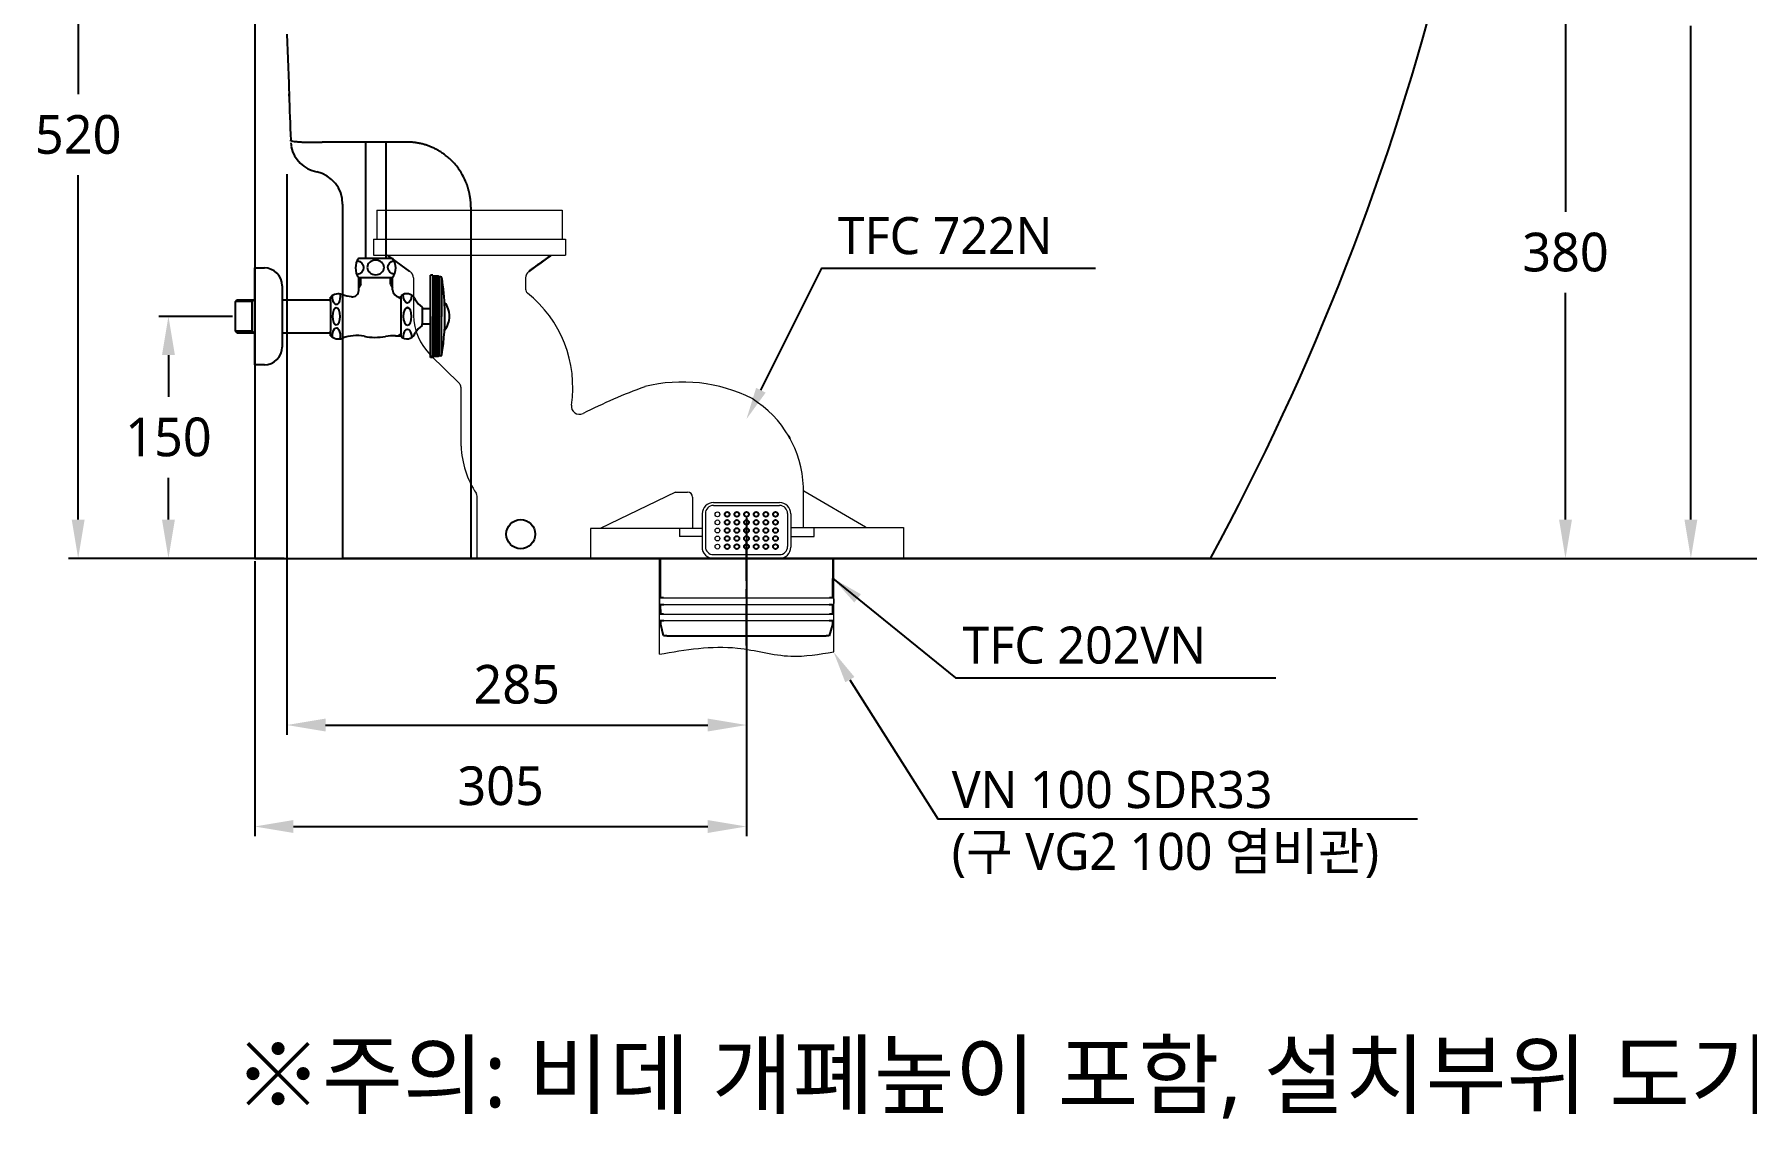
# Model space of a CAD drawing. Extents: x -4150 to 1921, y -105 to 2422.
# Drawn here: x -4146 to -3083, y -105 to 567 of the extents above; entities that cross this region are included whole.
import ezdxf

# ---------------------------------------------------------------- set-up
doc = ezdxf.new("R2010")
doc.units = 0
doc.header["$LTSCALE"] = 20
doc.header["$MEASUREMENT"] = 0
doc.linetypes.add('CENTER', pattern=[2, 1.25, -0.25, 0.25, -0.25])
doc.layers.get('0').update_dxf_attribs({"linetype": 'CONTINUOUS'})
doc.layers.get('DEFPOINTS').update_dxf_attribs({"linetype": 'CONTINUOUS'})
for name, color, linetype in [('1', 7, 'CONTINUOUS'), ('2', 2, 'CONTINUOUS'), ('3', 3, 'CONTINUOUS'), ('4', 4, 'CONTINUOUS'), ('6', 6, 'CONTINUOUS'), ('CEN', 1, 'CENTER')]:
    doc.layers.add(name, color=color, linetype=linetype)
doc.styles.add('GHS', font='romans', dxfattribs={"bigfont": 'ghs'})
doc.styles.add('ROMANS', font='NanumGothic.ttf', dxfattribs={"height": 10.144927})
doc.styles.get("Standard").update_dxf_attribs({"font": 'NanumGothic.ttf'})
doc.dimstyles.get("Standard").update_dxf_attribs({"dimtxt": 2.7, "dimasz": 2.5, "dimexe": 1.5, "dimexo": 1.5, "dimgap": 1.5, "dimtad": 1, "dimdec": 0, "dimlfac": 10, "dimzin": 0, "dimdsep": 46, "dimtxsty": 'Standard', "dimcen": 0, "dimclrt": 2, "dimadec": 0, "dimazin": 0, "dimtfac": 1, "dimtdec": 0, "dimtmove": 0, "dimatfit": 3, "dimfxl": 0, "dimtolj": 1, "dimtzin": 0, "dimarcsym": 0})

# ---------------------------------------------------------------- blocks, each defined once
blk = doc.blocks.new('*D54')
at = {"color": 3, "lineweight": -2}
for p, q in [((-3177, 951.9), (-3112, 951.9)), ((-3118, 927.9), (-3118, 621.9)), ((-3118, 265.9), (-3118, 571.9)), ((-3194, 241.9), (-3112, 241.9))]:
    blk.add_line(p, q, dxfattribs=at)
at = {"color": 3}
for points in [[(-3122, 927.9), (-3114, 927.9), (-3118, 951.9)], [(-3122, 265.9), (-3114, 265.9), (-3118, 241.9)]]:
    blk.add_solid(points, dxfattribs=at)
at = {"layer": 'DEFPOINTS', "color": 0}
for p in [(-3178.8, 951.9), (-3195.8, 241.9), (-3118, 241.9)]:
    blk.add_point(p, dxfattribs=at)
at = {"color": 2, "insert": (-3118, 596.9), "char_height": 24, "attachment_point": 5}
blk.add_mtext('\\A1;710', dxfattribs=at)
blk = doc.blocks.new('*D56')
at = {"color": 3, "lineweight": -2}
for p, q in [((-4022.5, 391.9), (-4068.3, 391.9)), ((-4062.3, 367.9), (-4062.3, 342)), ((-4062.3, 265.9), (-4062.3, 291.9)), ((-4010.6, 241.9), (-4068.3, 241.9))]:
    blk.add_line(p, q, dxfattribs=at)
at = {"color": 3}
for points in [[(-4066.3, 367.9), (-4058.3, 367.9), (-4062.3, 391.9)], [(-4066.3, 265.9), (-4058.3, 265.9), (-4062.3, 241.9)]]:
    blk.add_solid(points, dxfattribs=at)
at = {"layer": 'DEFPOINTS', "color": 0}
for p in [(-4062.3, 391.9), (-4020.7, 391.9), (-4008.8, 241.9)]:
    blk.add_point(p, dxfattribs=at)
at = {"color": 2, "insert": (-4062.3, 317), "char_height": 24, "attachment_point": 5}
blk.add_mtext('\\A1;150', dxfattribs=at)
blk = doc.blocks.new('*D63')
at = {"color": 3, "lineweight": -2}
for p, q in [((-3273.3, 621.3), (-3189.8, 621.3)), ((-3195.8, 597.3), (-3195.8, 456.7)), ((-3195.8, 265.9), (-3195.8, 406.5)), ((-3414.2, 241.9), (-3189.8, 241.9))]:
    blk.add_line(p, q, dxfattribs=at)
at = {"color": 3}
for points in [[(-3199.8, 597.3), (-3191.8, 597.3), (-3195.8, 621.3)], [(-3199.8, 265.9), (-3191.8, 265.9), (-3195.8, 241.9)]]:
    blk.add_solid(points, dxfattribs=at)
at = {"layer": 'DEFPOINTS', "color": 0}
for p in [(-3275.1, 621.3), (-3416, 241.9), (-3195.8, 241.9)]:
    blk.add_point(p, dxfattribs=at)
at = {"color": 2, "insert": (-3195.8, 431.6), "char_height": 24, "attachment_point": 5}
blk.add_mtext('\\A1;380', dxfattribs=at)
blk = doc.blocks.new('*D64')
at = {"color": 3, "lineweight": -2}
for p, q in [((-3772.4, 767.2), (-4124.3, 767.2)), ((-4118.3, 743.2), (-4118.3, 529.6)), ((-4118.3, 265.9), (-4118.3, 479.5)), ((-3990.6, 241.9), (-4124.3, 241.9))]:
    blk.add_line(p, q, dxfattribs=at)
at = {"color": 3}
for points in [[(-4122.3, 743.2), (-4114.3, 743.2), (-4118.3, 767.2)], [(-4122.3, 265.9), (-4114.3, 265.9), (-4118.3, 241.9)]]:
    blk.add_solid(points, dxfattribs=at)
at = {"layer": 'DEFPOINTS', "color": 0}
for p in [(-3770.6, 767.2), (-4118.3, 241.9), (-3988.8, 241.9)]:
    blk.add_point(p, dxfattribs=at)
at = {"color": 2, "insert": (-4118.3, 504.5), "char_height": 24, "attachment_point": 5}
blk.add_mtext('\\A1;520', dxfattribs=at)
blk = doc.blocks.new('*D60')
at = {"color": 3, "lineweight": -2}
for p, q in [((-3988.8, 480.1), (-3988.8, 132.6)), ((-3703.8, 267), (-3703.8, 132.6)), ((-3964.8, 138.6), (-3727.8, 138.6))]:
    blk.add_line(p, q, dxfattribs=at)
at = {"color": 3}
for points in [[(-3964.8, 142.6), (-3964.8, 134.6), (-3988.8, 138.6)], [(-3727.8, 142.6), (-3727.8, 134.6), (-3703.8, 138.6)]]:
    blk.add_solid(points, dxfattribs=at)
at = {"layer": 'DEFPOINTS', "color": 0}
for p in [(-3988.8, 481.9), (-3703.8, 268.8), (-3703.8, 138.6)]:
    blk.add_point(p, dxfattribs=at)
at = {"color": 2, "insert": (-3846.3, 163.7), "char_height": 24, "attachment_point": 5}
blk.add_mtext('\\A1;285', dxfattribs=at)
blk = doc.blocks.new('*D61')
at = {"color": 3, "lineweight": -2}
for p, q in [((-4008.8, 240.1), (-4008.8, 69.7)), ((-3703.8, 165.3), (-3703.8, 69.7)), ((-3984.8, 75.7), (-3727.8, 75.7))]:
    blk.add_line(p, q, dxfattribs=at)
at = {"color": 3}
for points in [[(-3984.8, 79.7), (-3984.8, 71.7), (-4008.8, 75.7)], [(-3727.8, 79.7), (-3727.8, 71.7), (-3703.8, 75.7)]]:
    blk.add_solid(points, dxfattribs=at)
at = {"layer": 'DEFPOINTS', "color": 0}
for p in [(-4008.8, 241.9), (-3703.8, 167.1), (-3703.8, 75.7)]:
    blk.add_point(p, dxfattribs=at)
at = {"color": 2, "insert": (-3856.3, 100.8), "char_height": 24, "attachment_point": 5}
blk.add_mtext('\\A1;305', dxfattribs=at)
blk = doc.blocks.new('BGFB')
at = {"color": 2, "linetype": 'Continuous', "lineweight": 0}
for p, q in [((-57.5, 0), (57.5, 0)), ((-57.5, 0), (-57.5, -18)), ((57.5, 0), (57.5, -18)), ((-59.5, -18), (59.5, -18)), ((-59.5, -18), (-59.5, -28)), ((59.5, -18), (59.5, -28)), ((-59.5, -28), (59.5, -28)), ((-36.9, -38), (-50.8, -28)), ((36.9, -38.1), (50.8, -28)), ((-34.8, -42.1), (-34.8, -65.3)), ((34.8, -42.1), (34.8, -49.1)), ((-24.1, -89.9), (-6.2, -107.6)), ((-5.3, -109.8), (-5.3, -146.3)), ((4.7, -215.9), (4.7, -177.4)), ((127.8, -174.9), (81.1, -197.3)), ((127.8, -174.9), (135.3, -174.9)), ((138.3, -177.9), (138.3, -197.3)), ((207.1, -196.8), (207.1, -171.6)), ((207.3, -174.1), (245.6, -196.4)), ((144.3, -188.3), (144.3, -208.9)), ((146.3, -188.1), (146.3, -208.6)), ((151.3, -181.3), (192.3, -181.3)), ((151.3, -183.1), (192.3, -183.1)), ((197.3, -188.1), (197.3, -208.6)), ((199.3, -188.3), (199.3, -208.9)), ((144.3, -197.3), (75.1, -197.3)), ((75.1, -197.3), (75.1, -215.9)), ((130.2, -197.3), (130.2, -202.4)), ((199.3, -196.8), (269.2, -196.8)), ((213.7, -202.4), (213.7, -196.8)), ((269.2, -196.8), (269.2, -215.9)), ((144.3, -202.4), (130.2, -202.4)), ((199.3, -202.4), (213.7, -202.4)), ((4.7, -215.9), (269.2, -215.9)), ((151.3, -213.6), (192.3, -213.6)), ((117.8, -240.9), (117.8, -243.9)), ((118.5, -240.4), (118.3, -240.4)), ((118.5, -240.4), (225.4, -240.4)), ((225.9, -240.9), (225.9, -243.9)), ((118.5, -244.4), (118.3, -244.4)), ((118.5, -244.4), (225.4, -244.4)), ((120.3, -250.4), (223.3, -250.4)), ((120.6, -254.4), (223, -254.4))]:
    blk.add_line(p, q, dxfattribs=at)
at = {"color": 3, "linetype": 'Continuous', "lineweight": 0}
for p, q in [((117.8, -275.3), (117.8, -215.9)), ((225.9, -273.8), (225.9, -215.9))]:
    blk.add_line(p, q, dxfattribs=at)
at = {"color": 2}
for p, q in [((118.5, -240.4), (118.4, -215.9)), ((225.3, -215.9), (225.2, -240.4)), ((225.2, -240.4), (223.3, -240.4)), ((120.3, -250.4), (118.3, -250.4)), ((118.3, -254.4), (120.6, -254.4)), ((118.5, -244.4), (120.6, -244.4)), ((118.6, -250.4), (118.5, -244.4)), ((118.6, -256.9), (118.6, -254.4)), ((223, -244.4), (225.2, -244.4)), ((223, -254.4), (225.4, -254.4)), ((225.4, -250.4), (223.3, -250.4)), ((225.2, -244.4), (225.1, -250.4)), ((225.1, -254.4), (225.1, -256.9)), ((120.4, -263.9), (118.6, -256.9)), ((122.4, -263.9), (120.4, -263.9)), ((122.4, -263.9), (171.8, -263.9)), ((171.8, -263.9), (221.2, -263.9)), ((223.2, -263.9), (221.2, -263.9)), ((225.1, -256.9), (223.2, -263.9))]:
    blk.add_line(p, q, dxfattribs=at)
blk.add_line((120.3, -240.4), (118.5, -240.4))
at = {"color": 2, "linetype": 'Continuous', "lineweight": 0}
for centre in [(153.8, -188.6), (153.8, -193.6), (153.8, -198.6), (153.8, -203.6), (153.8, -208.6)]:
    blk.add_circle(centre, 1.5, dxfattribs=at)
for centre, radius, start, end in [((-39.8, -42.1), 5, 0.0447, 54.1067), ((39.8, -42.1), 5, 125.8861, 179.7556), ((37.8, -49.1), 3, 179.7556, 231.4151), ((-10.7, -109.9), 74.8, 351.5468, 51.4151), ((1.6, -64.1), 36.4, 181.8849, 225.0733), ((-8.3, -109.8), 3, 0.0895, 45.2408), ((239.8, -464.9), 378.8, 110.2437, 116.5549), ((132, -202.9), 96.3, 63.2809, 103.9725), ((68.2, -121.6), 5, 171.5468, 296.5549), ((140.2, -174), 67, 2.0828, 58.4605), ((52.8, -143.8), 58.1, 182.4762, 213.3534), ((1.7, -177.4), 3, 0, 33.3534), ((135.3, -177.9), 3, 0, 90), ((151.3, -188.3), 7, 90, 180), ((151.3, -188.1), 5, 90, 180), ((192.3, -188.3), 7, 360, 90), ((192.3, -188.1), 5, 0, 90), ((247.1, -193.8), 3, 239.7939, 270), ((151.3, -208.9), 7, 179.7381, 270), ((151.3, -208.6), 5, 180, 270), ((192.3, -208.6), 5, 270, 0), ((192.3, -208.9), 7, 270, 0), ((118.3, -240.9), 0.5, 90, 180), ((118.3, -243.9), 0.5, 180, 270), ((225.4, -240.9), 0.5, 0, 90), ((225.4, -243.9), 0.5, 270, 360), ((118.3, -250.9), 0.5, 90, 180), ((118.3, -253.9), 0.5, 180, 270), ((225.4, -250.9), 0.5, 0, 90), ((225.4, -253.9), 0.5, 270, 0)]:
    blk.add_arc(centre, radius, start, end, dxfattribs=at)
at = {"color": 3, "linetype": 'Continuous', "lineweight": 0}
blk.add_spline([(117.8, -275.3), (166.2, -271.5), (199.4, -276.5), (225.9, -273.8)], degree=3, dxfattribs=at)
at = {"layer": '1', "color": 252, "linetype": 'Continuous'}
for q in [(-50.8, -28), (-50.1, -28.5), (-50.1, -28.5), (-50.1, -28.5)]:
    blk.add_line((-36.9, -38), q, dxfattribs=at)
at = {"layer": '1', "color": 2, "linetype": 'Continuous'}
for centre in [(159.8, -188.6), (159.8, -188.6), (165.8, -188.6), (165.8, -188.6), (171.8, -188.6), (177.8, -188.6), (177.8, -188.6), (183.8, -188.6), (183.8, -188.6), (189.8, -188.6), (189.8, -188.6), (159.8, -193.6), (159.8, -193.6), (159.8, -198.6), (159.8, -198.6), (165.8, -193.6), (165.8, -193.6), (165.8, -198.6), (165.8, -198.6), (171.8, -193.6), (171.8, -198.6), (177.8, -193.6), (177.8, -193.6), (177.8, -198.6), (177.8, -198.6), (183.8, -193.6), (183.8, -193.6), (183.8, -198.6), (183.8, -198.6), (189.8, -193.6), (189.8, -193.6), (189.8, -198.6), (189.8, -198.6), (159.8, -203.6), (159.8, -203.6), (159.8, -208.6), (159.8, -208.6), (165.8, -203.6), (165.8, -203.6), (165.8, -208.6), (165.8, -208.6), (171.8, -203.6), (171.8, -208.6), (171.8, -208.6), (177.8, -203.6), (177.8, -203.6), (177.8, -208.6), (177.8, -208.6), (183.8, -203.6), (183.8, -203.6), (183.8, -208.6), (183.8, -208.6), (189.8, -203.6), (189.8, -203.6), (189.8, -208.6), (189.8, -208.6)]:
    blk.add_circle(centre, 1.5, dxfattribs=at)
at = {"layer": '1', "color": 252, "linetype": 'Continuous'}
for centre in [(171.8, -188.6), (171.8, -193.6), (171.8, -198.6), (171.8, -203.6)]:
    blk.add_circle(centre, 1.5, dxfattribs=at)
for points, degree in [([(50.1, -28.5), (36.9, -38)], 1), ([(50.1, -28.5), (45.7, -31.7), (41.3, -34.8), (36.9, -38)], 3), ([(50.1, -28.5), (36.9, -38)], 1), ([(50.1, -28.5), (45.7, -31.7), (41.3, -34.8), (36.9, -38)], 3), ([(197.9, -139.9), (198.2, -140.5), (198.5, -141), (198.8, -141.6)], 3), ([(197.9, -139.9), (198.2, -140.5), (198.5, -141), (198.8, -141.6)], 3)]:
    blk.add_open_spline(points, degree=degree, dxfattribs=at)
at = {"layer": 'CEN'}
blk.add_line((171.8, -269.9), (171.8, -196.9), dxfattribs=at)

msp = doc.modelspace()

# ---------------------------------------------------------------- linework, layer by layer
for p, q in [((-3988.8, 566.8), (-3987.7, 536.3)), ((-3987.6, 536.3), (-3987.7, 536.3)), ((-3987.4, 530.1), (-3987.4, 528.4)), ((-3954.4, 461.5), (-3954.4, 241.9)), ((-3874.7, 459.6), (-3874.7, 241.9)), ((-3952.4, 241.9), (-3954.4, 241.9)), ((-3932, 241.9), (-3952.4, 241.9)), ((-3934.2, 241.9), (-3403.1, 241.9)), ((-3910.1, 241.9), (-3932, 241.9)), ((-3900.1, 241.9), (-3910.1, 241.9)), ((-3897, 241.9), (-3900.1, 241.9)), ((-3877.3, 241.9), (-3897, 241.9)), ((-3619.7, 241.9), (-3877.3, 241.9)), ((-3539.8, 241.9), (-3619.7, 241.9)), ((-3438.8, 241.9), (-3539.8, 241.9)), ((-3416, 241.9), (-3438.8, 241.9))]:
    msp.add_line(p, q)
at = {"flags": 128}
for points in [[(-3987.6, 536.3), (-3987.6, 533.1), (-3987.5, 529.9)], [(-3986.4, 499.5), (-3986.2, 498.2), (-3986.1, 497.1)]]:
    msp.add_lwpolyline(points, dxfattribs=at)
msp.add_circle((-3843.8, 256.9), 9)
for centre, radius, start, end in [((-4795.5, 993.6), 1571, 331.4141, 345.9855), ((-3966.8, 500.9), 19.7, 191.2535, 259.6615), ((-3974.4, 461.9), 20, 358.75, 78.2575)]:
    msp.add_arc(centre, radius, start, end)
for points, degree in [([(-3987.5, 529.8), (-3987.2, 520.2), (-3986.8, 510.7), (-3986.5, 501.2)], 3), ([(-3987.4, 528.4), (-3987.5, 529.8)], 1)]:
    msp.add_open_spline(points, degree=degree)
for points, knots in [([(-3986.5, 501.2), (-3986.5, 501.1), (-3986.4, 501), (-3985.9, 500.8), (-3985.6, 500.7), (-3984.6, 500.4), (-3984, 500.3), (-3982.6, 500.2), (-3981.7, 500.1), (-3979.8, 500), (-3978.8, 499.9), (-3976.6, 499.8), (-3975.4, 499.8), (-3973, 499.8), (-3971.8, 499.8), (-3969.3, 499.8), (-3968.1, 499.9), (-3967, 499.9)], [0, 0, 0, 0, 0.125, 0.125, 0.25, 0.25, 0.375, 0.375, 0.5, 0.5, 0.625, 0.625, 0.75, 0.75, 0.875, 0.875, 1, 1, 1, 1]), ([(-3986.5, 500.4), (-3986.5, 500.4), (-3986.5, 500.4), (-3986.5, 500.5), (-3986.5, 500.5), (-3986.5, 500.6), (-3986.5, 500.7), (-3986.5, 500.7), (-3986.5, 500.7), (-3986.5, 500.8), (-3986.5, 500.8), (-3986.5, 500.9), (-3986.5, 501), (-3986.5, 501), (-3986.5, 501.1), (-3986.5, 501.1), (-3986.5, 501.2), (-3986.5, 501.2)], [0, 0, 0, 0, 0.118734, 0.209936, 0.295789, 0.385006, 0.430214, 0.477439, 0.516047, 0.55608, 0.606205, 0.684899, 0.742154, 0.811968, 0.880197, 0.942874, 1, 1, 1, 1]), ([(-3986.5, 501.2), (-3986.5, 501.2), (-3986.5, 501.2), (-3986.5, 501.2), (-3986.5, 501.2), (-3986.5, 501.2)], [0, 0, 0, 0, 0.321936, 0.655099, 1, 1, 1, 1]), ([(-3914.7, 499.9), (-3916.4, 499.9), (-3919.7, 499.9), (-3924.7, 499.9), (-3929.6, 499.9), (-3934.5, 499.9), (-3939.3, 499.9), (-3944.1, 499.9), (-3948.8, 499.9), (-3953.4, 499.9), (-3958, 499.9), (-3962.5, 499.9), (-3965.5, 499.9), (-3967, 499.9)], [0, 0, 0, 0, 0.096757, 0.192348, 0.286772, 0.380028, 0.472113, 0.563028, 0.65277, 0.741339, 0.828735, 0.914955, 1, 1, 1, 1]), ([(-3874.7, 459.6), (-3874.7, 459.8), (-3874.7, 460.2), (-3874.8, 460.8), (-3874.8, 461.4), (-3874.8, 462), (-3874.8, 462.7), (-3874.9, 463.3), (-3874.9, 463.9), (-3875, 464.5), (-3875.1, 465.1), (-3875.2, 465.7), (-3875.3, 466.3), (-3875.4, 466.9), (-3875.5, 467.5), (-3875.6, 468.1), (-3875.7, 468.7), (-3875.9, 469.2), (-3876, 469.8), (-3876.2, 470.4), (-3876.3, 471), (-3876.5, 471.5), (-3876.7, 472.1), (-3876.8, 472.7), (-3877, 473.2), (-3877.2, 473.8), (-3877.4, 474.3), (-3878.1, 475.9), (-3879.3, 478.5), (-3881.3, 481.9), (-3883.6, 485.2), (-3886.1, 487.9), (-3888.6, 490.3), (-3890.8, 492), (-3892.9, 493.5), (-3894.9, 494.7), (-3897, 495.8), (-3898.8, 496.7), (-3900.2, 497.2), (-3901.2, 497.6), (-3902.2, 498), (-3903.3, 498.3), (-3904.3, 498.6), (-3905.4, 498.9), (-3906.5, 499.1), (-3907.7, 499.3), (-3908.8, 499.5), (-3909.9, 499.7), (-3911.1, 499.8), (-3912.3, 499.9), (-3913.5, 499.9), (-3914.3, 499.9), (-3914.7, 499.9)], [0, 0, 0, 0, 0.00991, 0.019796, 0.029655, 0.039489, 0.049296, 0.059077, 0.068831, 0.078558, 0.088258, 0.097931, 0.107577, 0.117195, 0.126786, 0.13635, 0.145886, 0.155394, 0.164876, 0.174329, 0.183755, 0.193154, 0.202525, 0.21187, 0.221187, 0.230477, 0.23974, 0.248976, 0.312279, 0.375571, 0.438843, 0.502086, 0.55081, 0.601393, 0.637152, 0.673759, 0.711215, 0.749519, 0.766356, 0.783353, 0.80051, 0.817829, 0.835309, 0.852951, 0.870757, 0.888727, 0.906861, 0.92516, 0.943624, 0.962253, 0.981045, 1, 1, 1, 1])]:
    msp.add_open_spline(points, degree=3, knots=knots)
at = {"layer": '3'}
for points in [[(-3694.9, 346.1), (-3657.1, 421.8), (-3487.4, 421.8)], [(-3639.6, 166.7), (-3585, 80.4), (-3287.5, 80.4)]]:
    msp.add_lwpolyline(points, dxfattribs=at)
msp.add_solid([(-3691.9, 344.6), (-3703.8, 328.2), (-3697.8, 347.6)], dxfattribs=at)
at = {"layer": '3', "color": 3}
msp.add_solid([(-3642.5, 165.1), (-3649.8, 184), (-3636.8, 168.4)], dxfattribs=at)
at = {"layer": '4'}
for p, q in [((-3940.1, 499.9), (-3940.1, 427.9)), ((-3927.4, 499.9), (-3927.4, 427.9)), ((-3944.3, 427.9), (-3940.1, 427.9)), ((-3940.1, 427.9), (-3923.3, 427.9)), ((-4008.8, 361.9), (-4008.8, 421.9)), ((-4008.8, 421.9), (-4002.8, 421.9)), ((-3944.3, 415.9), (-3923.3, 415.9)), ((-3944.3, 408), (-3944.3, 415.9)), ((-3943, 411.9), (-3943, 415.9)), ((-3924.5, 411.9), (-3924.5, 415.9)), ((-3923.3, 408.4), (-3923.3, 415.9)), ((-3898.3, 417.4), (-3899.8, 417.4)), ((-3899.8, 416.4), (-3899.8, 417.4)), ((-3899.8, 391.9), (-3899.8, 416.4)), ((-3898.3, 417.2), (-3898.3, 417.4)), ((-3898.3, 417.2), (-3898.3, 391.9)), ((-3894.8, 416.5), (-3898.3, 416.5)), ((-3894.8, 415.5), (-3898.3, 415.5)), ((-3894.8, 414.5), (-3898.3, 414.5)), ((-3894.8, 416.9), (-3898, 416.9)), ((-3894.3, 416.4), (-3894.8, 416.9)), ((-3894.8, 416.9), (-3894.8, 391.9)), ((-3893.5, 416.4), (-3894.3, 416.4)), ((-3894.3, 416.4), (-3894.3, 391.9)), ((-3892.9, 415.9), (-3892.9, 391.9)), ((-3991.8, 410.9), (-3991.8, 372.9)), ((-3961.8, 401.2), (-3961.8, 403.9)), ((-3944.3, 411.9), (-3943, 411.9)), ((-3943, 411.9), (-3944.3, 409.8)), ((-3924.5, 411.9), (-3923.3, 411.9)), ((-3924.5, 411.9), (-3923.3, 409.8)), ((-3918.8, 403.2), (-3920.1, 404.1)), ((-3918.8, 403.9), (-3917.9, 403.9)), ((-3918.8, 403.2), (-3918.8, 403.9)), ((-3917.9, 403.9), (-3917.9, 404.6)), ((-3917.9, 379.9), (-3917.9, 403.9)), ((-3894.8, 413.5), (-3898.3, 413.5)), ((-3894.8, 412.5), (-3898.3, 412.5)), ((-3894.8, 411.5), (-3898.3, 411.5)), ((-3894.8, 410.5), (-3898.3, 410.5)), ((-3894.8, 409.5), (-3898.3, 409.5)), ((-3894.8, 408.5), (-3898.3, 408.5)), ((-3894.8, 407.5), (-3898.3, 407.5)), ((-3894.8, 406.5), (-3898.3, 406.5)), ((-3894.8, 405.5), (-3898.3, 405.5)), ((-3894.8, 404.5), (-3898.3, 404.5)), ((-4020.8, 401.2), (-4019.8, 402.2)), ((-4010.3, 401.2), (-4020.8, 401.2)), ((-4020.7, 382.7), (-4020.7, 401.2)), ((-4019.8, 402.2), (-4008.8, 402.2)), ((-4010.3, 381.7), (-4010.3, 402.2)), ((-4010.3, 401.2), (-4009.3, 402.2)), ((-4008.8, 401.6), (-4008.8, 382.3)), ((-3991.8, 402.2), (-3961.8, 402.2)), ((-3961.8, 401.2), (-3961.8, 382.7)), ((-3918.8, 403.2), (-3917.9, 403.2)), ((-3909.7, 403.2), (-3909.2, 402.3)), ((-3904.9, 397.7), (-3904.9, 396.7)), ((-3904.9, 396.7), (-3904.9, 387.2)), ((-3904.9, 396.7), (-3899.8, 396.7)), ((-3894.8, 403.5), (-3898.3, 403.5)), ((-3894.8, 402.5), (-3898.3, 402.5)), ((-3894.8, 401.5), (-3898.3, 401.5)), ((-3894.8, 400.5), (-3898.3, 400.5)), ((-3894.8, 399.5), (-3898.3, 399.5)), ((-3894.8, 398.5), (-3898.3, 398.5)), ((-3894.8, 397.5), (-3898.3, 397.5)), ((-3894.8, 396.5), (-3898.3, 396.5)), ((-3894.8, 395.5), (-3898.3, 395.5)), ((-3894.8, 394.5), (-3898.3, 394.5)), ((-3894.8, 393.5), (-3898.3, 393.5)), ((-4010.3, 382.7), (-4020.8, 382.7)), ((-4019.8, 381.7), (-4020.8, 382.7)), ((-4009.3, 381.7), (-4010.3, 382.7)), ((-3961.8, 379.9), (-3961.8, 382.7)), ((-3904.9, 387.2), (-3899.8, 387.2)), ((-3904.9, 386.2), (-3904.9, 387.2)), ((-3899.8, 366.4), (-3899.8, 391.9)), ((-3894.8, 392.5), (-3898.3, 392.5)), ((-3898.3, 366.6), (-3898.3, 391.9)), ((-3894.8, 391.3), (-3898.3, 391.3)), ((-3894.8, 390.3), (-3898.3, 390.3)), ((-3894.8, 389.3), (-3898.3, 389.3)), ((-3894.8, 388.3), (-3898.3, 388.3)), ((-3894.8, 387.3), (-3898.3, 387.3)), ((-3894.8, 386.3), (-3898.3, 386.3)), ((-3894.8, 385.3), (-3898.3, 385.3)), ((-3894.8, 384.3), (-3898.3, 384.3)), ((-3894.8, 383.3), (-3898.3, 383.3)), ((-3894.8, 366.9), (-3894.8, 391.9)), ((-3894.3, 367.4), (-3894.3, 391.9)), ((-3892.9, 367.9), (-3892.9, 391.9)), ((-4019.8, 381.7), (-4008.8, 381.7)), ((-3991.8, 381.7), (-3961.8, 381.7)), ((-3961.8, 381.7), (-3961.8, 381.5)), ((-3961.8, 379.9), (-3961.8, 381.5)), ((-3921.5, 379.9), (-3917.9, 379.9)), ((-3918.8, 380.7), (-3920.1, 379.9)), ((-3918.8, 380.7), (-3917.9, 380.7)), ((-3918.8, 379.9), (-3918.8, 380.7)), ((-3917.9, 379.2), (-3917.9, 379.9)), ((-3909.7, 380.6), (-3909.2, 381.6)), ((-3894.8, 382.3), (-3898.3, 382.3)), ((-3894.8, 381.3), (-3898.3, 381.3)), ((-3894.8, 380.3), (-3898.3, 380.3)), ((-3894.8, 379.3), (-3898.3, 379.3)), ((-3894.8, 378.3), (-3898.3, 378.3)), ((-3894.8, 377.3), (-3898.3, 377.3)), ((-3894.8, 376.3), (-3898.3, 376.3)), ((-3894.8, 375.3), (-3898.3, 375.3)), ((-3894.8, 374.4), (-3898.3, 374.4)), ((-3894.8, 373.4), (-3898.3, 373.4)), ((-3894.8, 372.4), (-3898.3, 372.4)), ((-4002.8, 361.9), (-4008.8, 361.9)), ((-3898.3, 366.5), (-3899.8, 366.5)), ((-3894.8, 371.4), (-3898.3, 371.4)), ((-3894.8, 370.4), (-3898.3, 370.4)), ((-3894.8, 369.4), (-3898.3, 369.4)), ((-3894.8, 368.4), (-3898.3, 368.4)), ((-3894.8, 367.4), (-3898.3, 367.4)), ((-3898.3, 366.7), (-3898.3, 366.5)), ((-3894.8, 367), (-3898, 367)), ((-3894.3, 367.5), (-3894.8, 367)), ((-3893.5, 367.5), (-3894.3, 367.5))]:
    msp.add_line(p, q, dxfattribs=at)
for centre, radius, start, end in [((-3936.3, 421.9), 10, 143.1301, 216.8699), ((-3931.3, 421.9), 10, 323.1301, 36.8699), ((-4002.8, 410.9), 11, 0, 90), ((-3898, 417.2), 0.3, 180, 270), ((-3893.5, 415.7), 0.7, 9.4934, 90), ((-4035.8, 391.9), 145, 1.9431, 9.4934), ((-3956.9, 398.9), 7, 69.0339, 134.5129), ((-3945.5, 428.7), 24.8, 249.0339, 262.2883), ((-3948.3, 408), 4, 262.2883, 0), ((-3918.8, 408.4), 4.5, 180, 270), ((-3914.4, 400.6), 5.36, 30, 130.4306), ((-3897.1, 409.3), 14, 210, 236.1902), ((-4035.8, 391.9), 145, 350.5066, 1.9431), ((-3902, 391.9), 14, 0.2473, 38.2141), ((-3897.1, 374.6), 14, 123.8098, 150), ((-3902, 392), 14, 321.7859, 359.7527), ((-4002.8, 372.9), 11, 270, 0), ((-3956.9, 384.9), 7, 225.5, 290.9661), ((-3945.5, 355.2), 24.8, 79.2627, 110.9661), ((-3933.8, 416.9), 38, 259.2627, 279.3048), ((-3921.5, 341.9), 38, 90, 99.3048), ((-3914.4, 383.3), 5.36, 229.5694, 330), ((-3898, 366.7), 0.3, 90, 180), ((-3893.5, 368.2), 0.7, 270, 350.5066)]:
    msp.add_arc(centre, radius, start, end, dxfattribs=at)
at = {"layer": '4', "extrusion": (0, 0, -1)}
for centre, major_axis, ratio, start_param, end_param in [((-3946.5, 422.2), (-5.23, 0), 0.866391, 1.824119, 4.49897), ((-3921, 422.2), (-5.23, 0), 0.866391, 4.942097, 7.58465), ((-3958.2, 404.4), (0, -5.22), 0.46009, 4.433611, 7.934688), ((-3914.1, 405.5), (0, -5.4), 0.478204, 4.79078, 7.834251), ((-3958.2, 379.5), (0, -5.22), 0.46009, 1.472186, 5.009627), ((-3914.1, 378.6), (0, -5.4), 0.478204, 1.540108, 4.68362)]:
    msp.add_ellipse(centre, major_axis=major_axis, ratio=ratio, start_param=start_param, end_param=end_param, dxfattribs=at)
for centre, major_axis, ratio in [((-3933.8, 422.2), (-5.23, 0), 0.866391), ((-3958.2, 391.9), (0, -5.22), 0.46009), ((-3914.1, 391.9), (0, -5.4), 0.478204)]:
    msp.add_ellipse(centre, major_axis=major_axis, ratio=ratio, dxfattribs=at)
at = {"layer": '6'}
msp.add_lwpolyline([(-3008.8, 2167), (-4008.8, 2167), (-4008.8, 241.9), (-2081.3, 241.9), (-2081.3, 1266.9)], dxfattribs=at)

# ---------------------------------------------------------------- block references
at = {"color": 1}
msp.add_blockref('BGFB', (-3875.6, 457.8), dxfattribs=at)

# ---------------------------------------------------------------- texts
at = {"layer": '2', "char_height": 23, "attachment_point": 4, "style": 'ROMANS'}
for s, insert in [('TFC 722N', (-3647.2, 441.8)), ('TFC 202VN', (-3569.8, 188)), ('VN 100 SDR33\\P(구 VG2 100 염비관)', (-3576.5, 76.9))]:
    msp.add_mtext(s, dxfattribs=dict(at, insert=insert))
at = {"layer": '3', "color": 1, "insert": (-4021.6, -58.2), "char_height": 40, "attachment_point": 1, "style": 'GHS'}
msp.add_mtext_dynamic_manual_height_columns('{\\fNanumGothic|b0|i0|c129|p50;※주의: 비데 개폐높이 포함, 설치부위 도기허용차는 ±5%이므로 반드시 실측 확인 후 시공하십시오.}', width=2648.262, gutter_width=13.5, heights=[0], dxfattribs=at)

# ---------------------------------------------------------------- dimensions: what is measured, and where the dimension line sits
for base, p1, p2, picture, middle in [((-3118, 241.9), (-3178.8, 951.9), (-3195.8, 241.9), '*D54', (-3118, 596.9)), ((-4062.3, 391.9), (-4008.8, 241.9), (-4020.7, 391.9), '*D56', (-4062.3, 317))]:
    dim = msp.add_linear_dim(base=base, p1=p1, p2=p2, angle=90, dimstyle='Standard', override={"dimscale": 1.2, "dimtxt": 20, "dimasz": 20, "dimexe": 5, "dimgap": 10, "dimtih": 1, "dimtoh": 1, "dimlfac": 1, "dimzin": 12, "dimclrd": 3, "dimclre": 3, "dimazin": 2, "dimarcsym": 1})
    dim.commit()
    dim.dimension.update_dxf_attribs({"geometry": picture, "text_midpoint": middle, "dimtype": 160})
for base, p1, p2, text, picture, middle in [((-4118.3, 241.9), (-3770.6, 767.2), (-3988.8, 241.9), '520', '*D64', (-4118.3, 504.5)), ((-3195.8, 241.9), (-3275.1, 621.3), (-3416, 241.9), '380', '*D63', (-3195.8, 431.6))]:
    dim = msp.add_linear_dim(base=base, p1=p1, p2=p2, angle=90, text=text, dimstyle='Standard', override={"dimscale": 1.2, "dimtxt": 20, "dimasz": 20, "dimexe": 5, "dimgap": 10, "dimtih": 1, "dimtoh": 1, "dimlfac": 1, "dimzin": 12, "dimclrd": 3, "dimclre": 3, "dimazin": 2, "dimarcsym": 1})
    dim.commit()
    dim.dimension.update_dxf_attribs({"geometry": picture, "text_midpoint": middle})
for base, p1, p2, picture, middle in [((-3703.8, 138.6), (-3988.8, 481.9), (-3703.8, 268.8), '*D60', (-3846.3, 163.7)), ((-3703.8, 75.7), (-4008.8, 241.9), (-3703.8, 167.1), '*D61', (-3856.3, 100.8))]:
    dim = msp.add_linear_dim(base=base, p1=p1, p2=p2, dimstyle='Standard', override={"dimscale": 1.2, "dimtxt": 20, "dimasz": 20, "dimexe": 5, "dimgap": 10, "dimtih": 1, "dimtoh": 1, "dimlfac": 1, "dimzin": 12, "dimclrd": 3, "dimclre": 3, "dimazin": 2, "dimarcsym": 1})
    dim.commit()
    dim.dimension.update_dxf_attribs({"geometry": picture, "text_midpoint": middle})

# ---------------------------------------------------------------- leaders
msp.add_leader([(-3650.4, 229.7), (-3574.1, 167.9), (-3375.5, 167.9)], dimstyle='Standard', override={"dimtxt": 20, "dimasz": 20, "dimexe": 5, "dimgap": 10, "dimtad": 0, "dimlfac": 1, "dimzin": 12, "dimclrd": 3, "dimclre": 3, "dimazin": 2, "dimarcsym": 1})

doc.saveas('drawing.dxf')
